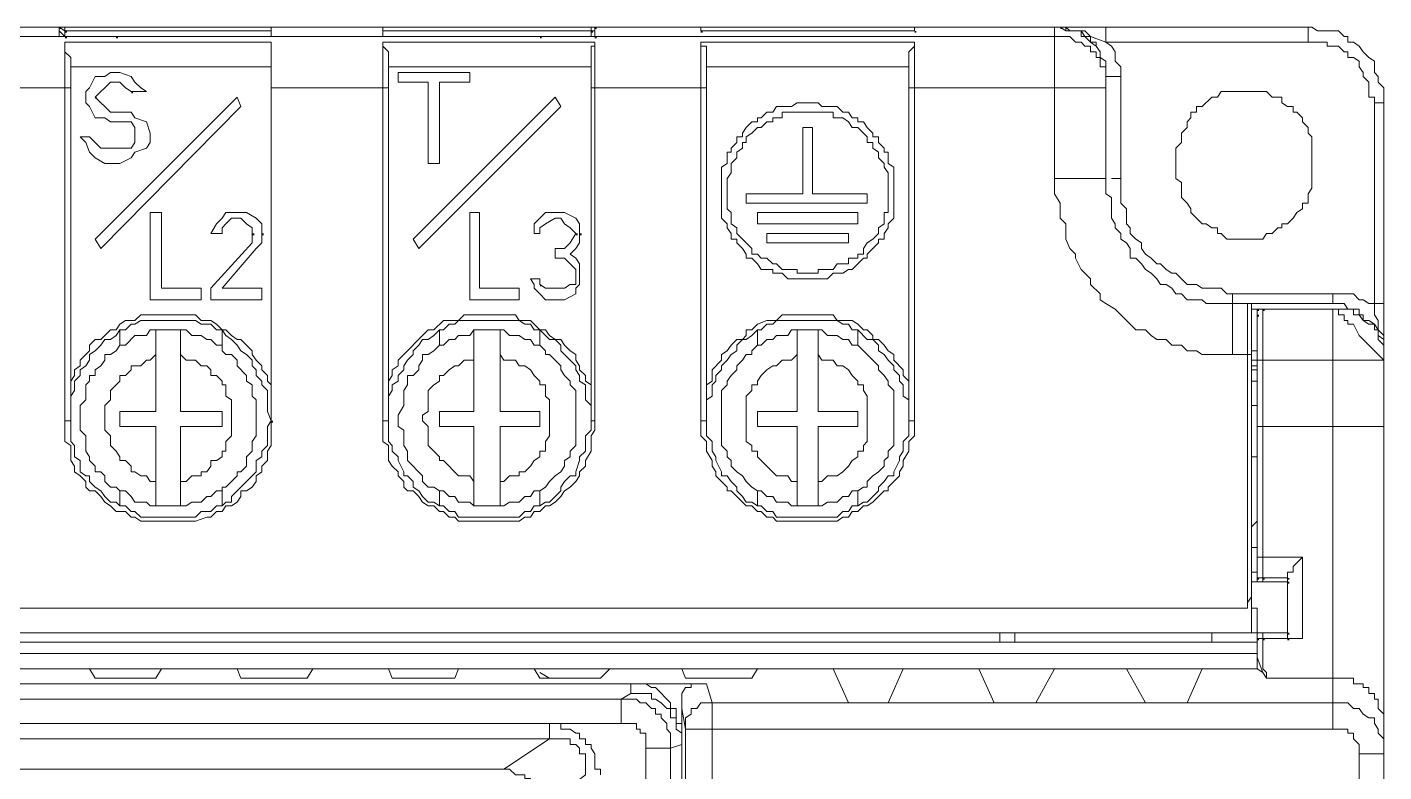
# Model space of a CAD drawing. Header units: millimetres. Extents: x 41 to 1635, y 11 to 1528.
# Drawn here: x 1053.3 to 1107.6, y 1171.7 to 1201.5 of the extents above; entities that cross this region are included whole.
import ezdxf

# ---------------------------------------------------------------- set-up
doc = ezdxf.new("R2010")
doc.units = ezdxf.units.MM
doc.header["$LTSCALE"] = 8
doc.layers.get('0').update_dxf_attribs({"linetype": 'CONTINUOUS'})
doc.layers.get('Defpoints').update_dxf_attribs({"linetype": 'CONTINUOUS'})

# ---------------------------------------------------------------- blocks, each defined once
blk = doc.blocks.new('Delta Drive')
at = {"layer": 'Defpoints', "lineweight": 0}
for points in [[(0.13167, 0.00667), (1.06167, 0.00667), (1.06333, 0.00667), (1.06583, 0.005), (1.075, 0.005), (1.0775, 0.0025), (1.07917, 0.0025), (1.07917, 0), (1.08167, 0), (1.08417, -0.00167), (1.08583, -0.00417), (1.08833, -0.00667), (1.09083, -0.00833), (1.09083, -0.01333), (1.0925, -0.015), (1.0925, -0.0175), (1.095, -0.02), (1.095, -0.02667), (1.09083, -0.02667), (1.09083, -0.02417), (1.08833, -0.02417), (1.08833, -0.0175), (1.08583, -0.015), (1.08583, -0.01333), (1.08417, -0.01083), (1.08417, -0.00833), (1.08167, -0.00667), (1.07917, -0.00667), (1.07917, -0.00417), (1.0775, -0.00417), (1.075, -0.00167), (1.07, -0.00167), (1.07, 0), (1.06167, 0), (0.9725, 0), (0.96583, 0.0025), (0.96333, 0.005), (0.95667, 0.005), (0.96167, 0.005), (0.96167, 0.0025), (0.96333, 0.0025), (0.96583, 0), (0.96833, -0.00167), (0.97, -0.00417), (0.97, -0.00667), (0.9725, -0.00833), (0.9725, -0.01083), (0.9725, -0.01333), (0.9725, -0.015), (0.9725, -0.00833), (0.97, -0.00667), (0.97, -0.00417), (0.96833, -0.00167), (0.96833, 0), (0.96583, 0), (0.96583, 0.0025), (0.96333, 0.0025), (0.96167, 0.005), (0.955, 0.005), (0.955, 0.00667), (0.9525, 0.00667), (0.95, 0.00667)], [(0.4675, 0.005), (0.4675, 0.00667), (0.51167, 0.00667), (0.51417, 0.005), (0.605, 0.005), (0.605, 0.0025), (0.605, 0.00667), (0.65417, 0.00667), (0.65417, 0.005), (0.74583, 0.005), (0.7475, 0.005), (0.7475, 0.00667), (0.74583, 0.00667), (0.74583, 0.005), (0.74583, 0.0025), (0.7475, 0.0025)], [(0.51167, 0.00667), (0.51167, 0.005)], [(0.51417, 0.0025), (0.51417, 0.005), (0.51417, 0.00667), (0.51417, 0.005)], [(0.605, 0.005), (0.605, 0.00667), (0.605, 0.005)], [(0.79417, 0.005), (0.79417, 0.00667), (0.7475, 0.00667), (0.7475, 0.005), (0.7475, 0.00667)], [(0.79417, 0.00667), (0.79417, 0.005), (0.79667, 0.005), (0.79417, 0.005), (0.79417, 0.00667), (0.79417, 0.005), (0.79667, 0.005)], [(0.95, -0.06), (0.9725, -0.06), (0.9725, -0.06667), (0.975, -0.06833), (0.975, -0.0775), (0.97667, -0.08), (0.97667, -0.08167), (0.97917, -0.08417), (0.97917, -0.08667), (0.98167, -0.08833), (0.98333, -0.09083), (0.98333, -0.095), (0.98583, -0.095), (0.98833, -0.0975), (0.99, -0.1), (0.9925, -0.10167), (0.995, -0.10417), (0.99667, -0.10667), (0.99917, -0.10667), (1.00167, -0.10833), (1.00333, -0.11083), (1.00583, -0.11083), (1.00833, -0.11333), (1.015, -0.11333), (1.01667, -0.115), (1.02833, -0.115), (1.02833, -0.1375), (1.015, -0.1375), (1.0125, -0.13583), (1.00833, -0.13583), (1.00583, -0.13333), (1.00167, -0.13333), (0.99917, -0.13083), (0.995, -0.13083), (0.9925, -0.12917), (0.99, -0.12667), (0.98583, -0.12667), (0.97667, -0.1175), (0.9725, -0.115), (0.97, -0.11333), (0.97, -0.11083), (0.96583, -0.10667), (0.96583, -0.10417), (0.96167, -0.1), (0.95917, -0.095), (0.95917, -0.09333), (0.95667, -0.09083), (0.955, -0.08667), (0.955, -0.08), (0.9525, -0.0775), (0.9525, -0.07083), (0.95, -0.06667), (0.95, -0.06), (0.95, 0.00667), (0.88833, 0.00667), (0.88833, 0.005), (0.88583, 0.005), (0.88833, 0.005), (0.88833, 0.00667), (0.88833, 0.005), (0.88833, 0.00667)], [(0.9525, 0.00667), (0.955, 0.005), (0.95667, 0.005), (0.955, 0.00667)], [(0.9725, -0.06), (0.9725, -0.015), (0.97917, -0.015), (0.97917, -0.01083), (0.97667, -0.00833), (0.97667, -0.00417), (0.975, -0.00167), (0.9725, 0), (0.9725, 0.00667)], [(1.06167, 0), (1.06167, 0.00667)], [(0.13167, 0.0025), (0.95, 0.0025), (0.95667, 0.0025), (0.95917, 0), (0.96167, 0), (0.96333, -0.00167), (0.96583, -0.00167), (0.96583, -0.00417), (0.96833, -0.00417), (0.96833, -0.00667), (0.97, -0.00667), (0.97, -0.01083), (0.9725, -0.01083), (0.9725, -0.02), (0.88583, -0.02)], [(0.53667, 0.0025), (0.51417, 0.0025), (0.53667, 0.0025), (0.72333, 0.0025), (0.74583, 0.0025), (0.72333, 0.0025)], [(0.51417, 0), (0.51417, -0.00417), (0.51667, -0.00667), (0.51667, -0.00833), (0.51667, -0.16667), (0.51417, -0.16667)], [(0.605, -0.16667), (0.605, -0.00833), (0.605, 0)], [(0.65417, -0.16667), (0.65667, -0.16667), (0.65667, -0.00833), (0.65667, -0.00417), (0.65417, -0.00167), (0.65417, 0)], [(0.7475, -0.16667), (0.74583, -0.16667), (0.74583, -0.00833), (0.74583, -0.00167), (0.7475, -0.00167), (0.7475, 0)], [(0.79417, -0.16667), (0.79667, -0.16667), (0.79667, -0.00833), (0.79667, -0.00167), (0.79417, -0.00167), (0.79417, 0)], [(0.85917, 0.005), (0.82333, 0.005)], [(0.88833, 0.005), (0.88583, 0.005)], [(0.88833, -0.16667), (0.88583, -0.16667), (0.88583, -0.00833), (0.88583, -0.00417), (0.88833, -0.00167), (0.88833, 0)], [(0.51667, -0.01083), (0.605, -0.01083)], [(0.65667, -0.01083), (0.74583, -0.01083)], [(0.79667, -0.01083), (0.88583, -0.01083)], [(0.97917, -0.015), (0.97917, -0.06)], [(0.4625, -0.02), (0.51667, -0.02)], [(0.605, -0.02), (0.65667, -0.02)], [(0.74583, -0.02), (0.79667, -0.02)], [(1.04167, -0.1175), (1.03917, -0.1175), (1.03667, -0.1175), (1.075, -0.1175), (1.08167, -0.1175), (1.08167, -0.12), (1.08417, -0.12), (1.08583, -0.1225), (1.08833, -0.12417), (1.09083, -0.12417), (1.09083, -0.12667), (1.0925, -0.12667), (1.0925, -0.13083), (1.095, -0.13333), (1.095, -0.1375), (1.095, -0.13083), (1.0925, -0.12917), (1.0925, -0.12667), (1.09083, -0.12417), (1.08833, -0.1225), (1.08583, -0.1225), (1.08583, -0.12), (1.08417, -0.12), (1.08417, -0.1175), (1.07917, -0.1175), (1.0775, -0.115), (1.0725, -0.115), (1.02833, -0.115), (1.02833, -0.11083), (1.0725, -0.11083), (1.08167, -0.11083), (1.08417, -0.11333), (1.08583, -0.11333), (1.08833, -0.115), (1.09083, -0.115), (1.09083, -0.12), (1.0925, -0.1225), (1.0925, -0.12667), (1.095, -0.12917), (1.095, -0.13333), (1.095, -0.02667)], [(1.09083, -0.02667), (1.09083, -0.115), (1.095, -0.115)], [(0.975, -0.06), (0.97917, -0.06), (0.97917, -0.07083), (0.98167, -0.07333), (0.98167, -0.08), (0.98333, -0.08167), (0.98333, -0.08417), (0.98583, -0.08667), (0.98833, -0.08833), (0.98833, -0.09083), (0.99, -0.09333), (0.9925, -0.095), (0.995, -0.0975), (0.99667, -0.0975), (0.99917, -0.1), (1.00167, -0.10167), (1.00333, -0.10167), (1.00833, -0.10667), (1.0125, -0.10667), (1.015, -0.10833), (1.02333, -0.10833), (1.02583, -0.11083), (1.02833, -0.11083)], [(0.01333, -0.28917), (0.75917, -0.28917), (0.76583, -0.28917), (0.7675, -0.29083), (0.77, -0.29083), (0.7725, -0.29333), (0.77417, -0.29333), (0.77417, -0.29583), (0.77667, -0.29583), (0.77667, -0.2975), (0.77917, -0.3), (0.77917, -0.3025), (0.78083, -0.30417), (0.78083, -0.31083), (0.78583, -0.30917), (0.78583, -0.30417), (0.78333, -0.3025), (0.78333, -0.2975), (0.78083, -0.2975), (0.78083, -0.29333), (0.77917, -0.29333), (0.77667, -0.29083), (0.77417, -0.28917), (0.7725, -0.28917), (0.7725, -0.28667), (0.76333, -0.28667), (0.76333, -0.2825)], [(1.0725, -0.115), (1.0725, -0.11083)], [(0.04667, -0.24917), (1.035, -0.24917), (1.035, -0.115), (1.03667, -0.115), (1.03667, -0.1175), (1.03667, -0.26), (0.04417, -0.26), (0.02917, -0.26), (0.02917, -0.2575), (0.02917, -0.24), (0.02917, -0.2375), (0.02917, -0.23583), (0.02917, -0.2625), (0.02667, -0.2625)], [(1.03917, -0.16917), (1.03917, -0.14), (1.04167, -0.14), (1.0725, -0.14), (1.095, -0.14), (1.09083, -0.13583), (1.08417, -0.12917), (1.08167, -0.12417), (1.07917, -0.12417), (1.07917, -0.1225), (1.0775, -0.1225), (1.0775, -0.12), (1.075, -0.12), (1.075, -0.1175), (1.0725, -0.1175), (1.0725, -0.14), (1.0725, -0.3025), (1.07917, -0.3025), (1.07917, -0.30417), (1.08167, -0.30417), (1.08167, -0.30667), (1.08417, -0.30917), (1.08417, -0.31333), (1.095, -0.31333), (1.095, -0.30667), (1.0925, -0.30417), (1.0925, -0.3025), (1.09083, -0.3), (1.09083, -0.2975), (1.08833, -0.2975), (1.08583, -0.29583), (1.08417, -0.29333), (1.08167, -0.29333), (1.07917, -0.29083), (1.0725, -0.29083), (0.79917, -0.29083), (0.79917, -0.3025), (0.7875, -0.3025), (0.7875, -0.2975), (0.79, -0.29583), (0.79, -0.29333), (0.7925, -0.29333), (0.79417, -0.29083), (0.79917, -0.29083), (0.79667, -0.2825)], [(1.03667, -0.23333), (1.03917, -0.23333), (1.03917, -0.2225), (1.03917, -0.1175), (1.03917, -0.12), (1.03917, -0.14), (1.03667, -0.14)], [(1.05917, -0.2625), (1.05667, -0.2625), (1.04167, -0.2625), (1.05917, -0.2625), (1.05917, -0.22667), (1.04167, -0.22667), (1.04167, -0.16917), (1.04167, -0.14), (1.04167, -0.12417), (1.04167, -0.12), (1.04167, -0.1175), (1.03917, -0.1175)], [(0.605, -0.15083), (0.60333, -0.14917), (0.60333, -0.14667), (0.60083, -0.14417), (0.60083, -0.1425), (0.59833, -0.14), (0.59667, -0.1375), (0.59667, -0.13583), (0.59167, -0.13083), (0.59, -0.13083), (0.5875, -0.12917), (0.585, -0.12667), (0.58333, -0.12667), (0.58083, -0.12417), (0.57833, -0.1225), (0.57417, -0.1225), (0.57167, -0.12), (0.5475, -0.12), (0.545, -0.1225), (0.54083, -0.1225), (0.53833, -0.12417), (0.53667, -0.12667), (0.53417, -0.12667), (0.53, -0.13083), (0.5275, -0.13083), (0.525, -0.13333), (0.525, -0.13583), (0.52083, -0.14), (0.52083, -0.1425), (0.51833, -0.14417), (0.51833, -0.14667), (0.51667, -0.14917), (0.51667, -0.15083)], [(0.74583, -0.15083), (0.74333, -0.14917), (0.74333, -0.14667), (0.74083, -0.14417), (0.74083, -0.1425), (0.73917, -0.14), (0.73917, -0.1375), (0.73667, -0.13583), (0.73417, -0.13333), (0.7325, -0.13083), (0.73, -0.13083), (0.7275, -0.12917), (0.72583, -0.12667), (0.72333, -0.12667), (0.71917, -0.1225), (0.71417, -0.1225), (0.7125, -0.12), (0.69, -0.12), (0.6875, -0.1225), (0.68083, -0.1225), (0.67667, -0.12667), (0.67417, -0.12667), (0.66083, -0.14), (0.66083, -0.1425), (0.65833, -0.14417), (0.65833, -0.14667), (0.65667, -0.14917), (0.65667, -0.15083)], [(0.88583, -0.15083), (0.88583, -0.14917), (0.88333, -0.14667), (0.88333, -0.14417), (0.87917, -0.14), (0.87917, -0.1375), (0.87667, -0.13583), (0.875, -0.13333), (0.8725, -0.13083), (0.87, -0.13083), (0.87, -0.12917), (0.8675, -0.12667), (0.86583, -0.12667), (0.86333, -0.12417), (0.86083, -0.1225), (0.85417, -0.1225), (0.8525, -0.12), (0.83, -0.12), (0.8275, -0.1225), (0.82333, -0.1225), (0.81917, -0.12417), (0.81667, -0.12667), (0.81417, -0.12667), (0.81417, -0.12917), (0.8125, -0.13083), (0.81, -0.13083), (0.8075, -0.13333), (0.80583, -0.13583), (0.80333, -0.1375), (0.80333, -0.14), (0.79917, -0.14417), (0.79917, -0.14917), (0.79667, -0.15083)], [(0.55417, -0.20417), (0.55417, -0.16917), (0.53833, -0.16917), (0.53833, -0.1625), (0.55417, -0.1625), (0.55417, -0.12667)], [(0.53833, -0.13333), (0.53833, -0.12667)], [(0.565, -0.12667), (0.565, -0.1625), (0.58333, -0.1625), (0.58333, -0.16917), (0.565, -0.16917), (0.565, -0.20417)], [(0.58333, -0.13333), (0.58333, -0.12667)], [(0.69417, -0.20417), (0.69417, -0.16917), (0.67917, -0.16917), (0.67917, -0.1625), (0.69417, -0.1625), (0.69417, -0.12667)], [(0.67917, -0.13333), (0.67917, -0.12667)], [(0.70583, -0.12667), (0.70583, -0.1625), (0.72333, -0.1625), (0.72333, -0.16917), (0.70583, -0.16917), (0.70583, -0.20417)], [(0.72333, -0.13333), (0.72333, -0.12667)], [(0.83667, -0.20417), (0.83667, -0.16917), (0.81917, -0.16917), (0.81917, -0.1625), (0.83667, -0.1625), (0.83667, -0.12667)], [(0.81917, -0.13333), (0.81917, -0.12667)], [(0.84583, -0.12667), (0.84583, -0.1625), (0.86333, -0.1625), (0.86333, -0.16917), (0.84583, -0.16917), (0.84583, -0.20417)], [(0.86333, -0.13333), (0.86333, -0.12667)], [(1.03917, -0.13583), (1.03667, -0.13583)], [(0.55417, -0.1375), (0.55167, -0.14), (0.55, -0.14), (0.5475, -0.1425), (0.54333, -0.1425), (0.54333, -0.14417), (0.54083, -0.14667), (0.53833, -0.14667), (0.53833, -0.14917), (0.53417, -0.15333), (0.53417, -0.1575), (0.53167, -0.16), (0.53167, -0.17083), (0.53417, -0.17333), (0.53417, -0.1775), (0.53667, -0.18), (0.53833, -0.1825), (0.53833, -0.18417), (0.54083, -0.18417), (0.54333, -0.18667), (0.54333, -0.18917), (0.545, -0.18917), (0.5475, -0.19083), (0.55, -0.19083), (0.55167, -0.19333), (0.55417, -0.19333)], [(0.565, -0.19333), (0.5675, -0.19333), (0.57, -0.19083), (0.57417, -0.19083), (0.57417, -0.18917), (0.57667, -0.18917), (0.57833, -0.18667), (0.57833, -0.18417), (0.58083, -0.18417), (0.58333, -0.1825), (0.58333, -0.18), (0.585, -0.18), (0.585, -0.17583), (0.5875, -0.17333), (0.5875, -0.1575), (0.585, -0.15583), (0.585, -0.15083), (0.58333, -0.15083), (0.58333, -0.14917), (0.58083, -0.14667), (0.57833, -0.14667), (0.57833, -0.14417), (0.57667, -0.1425), (0.57417, -0.1425), (0.57167, -0.14), (0.5675, -0.14), (0.565, -0.1375)], [(0.69417, -0.1375), (0.69417, -0.14), (0.69, -0.14), (0.6875, -0.1425), (0.68583, -0.1425), (0.68333, -0.14417), (0.68083, -0.14667), (0.67917, -0.14667), (0.67917, -0.14917), (0.67667, -0.15083), (0.67417, -0.15333), (0.67417, -0.1625), (0.67167, -0.16417), (0.67167, -0.16667), (0.67417, -0.16917), (0.67417, -0.1775), (0.67917, -0.1825), (0.67917, -0.18417), (0.68083, -0.18417), (0.6875, -0.19083), (0.6925, -0.19083), (0.69417, -0.19333)], [(0.70583, -0.19333), (0.7075, -0.19333), (0.71, -0.19083), (0.71417, -0.19083), (0.71417, -0.18917), (0.71667, -0.18917), (0.71917, -0.18667), (0.72083, -0.18417), (0.72333, -0.1825), (0.72333, -0.18), (0.72583, -0.18), (0.72583, -0.17583), (0.7275, -0.17333), (0.7275, -0.1575), (0.72583, -0.15583), (0.72583, -0.15083), (0.72333, -0.15083), (0.72333, -0.14917), (0.72083, -0.14667), (0.71917, -0.14417), (0.71667, -0.1425), (0.71417, -0.1425), (0.7125, -0.14), (0.7075, -0.14), (0.70583, -0.1375)], [(0.83667, -0.1375), (0.83417, -0.14), (0.83, -0.14), (0.8275, -0.1425), (0.82583, -0.1425), (0.82333, -0.14417), (0.82083, -0.14667), (0.81917, -0.14917), (0.81917, -0.15083), (0.81667, -0.15083), (0.81667, -0.15333), (0.81417, -0.15583), (0.81417, -0.17583), (0.81667, -0.1775), (0.81667, -0.18), (0.81917, -0.18), (0.81917, -0.1825), (0.8275, -0.19083), (0.8325, -0.19083), (0.83417, -0.19333), (0.83667, -0.19333)], [(0.84583, -0.19333), (0.8475, -0.19333), (0.85, -0.19083), (0.85417, -0.19083), (0.85667, -0.18917), (0.85917, -0.18667), (0.86083, -0.18417), (0.86333, -0.1825), (0.86333, -0.18), (0.86583, -0.18), (0.86583, -0.1775), (0.8675, -0.17583), (0.8675, -0.15583), (0.86583, -0.15333), (0.86583, -0.15083), (0.86333, -0.15083), (0.86333, -0.14917), (0.86083, -0.14667), (0.85917, -0.14417), (0.85667, -0.1425), (0.85417, -0.1425), (0.8525, -0.14), (0.8475, -0.14), (0.84583, -0.1375)], [(1.02833, -0.1375), (1.03667, -0.1375)], [(1.03667, -0.1425), (1.03917, -0.1425)], [(1.07, -1.8625), (1.06333, -1.8625), (1.06333, -1.90667), (1.06333, -1.91083), (1.06583, -1.91333), (1.06583, -1.91583), (1.06833, -1.91583), (1.06833, -1.9175), (1.07, -1.9175), (1.07, -1.92), (1.0725, -1.92), (1.075, -1.9225), (1.08417, -1.9225), (1.08583, -1.92), (1.08833, -1.92), (1.09083, -1.9175), (1.09083, -1.91583), (1.0925, -1.91583), (1.0925, -1.91333), (1.095, -1.91083), (1.095, -1.90667), (1.095, -0.1375)], [(1.03667, -0.14417), (1.03917, -0.14417)], [(1.03917, -0.14917), (1.03667, -0.14917)], [(1.03917, -0.16), (1.03667, -0.16)], [(1.095, -0.16917), (1.03917, -0.16917), (1.03917, -0.22667), (1.03917, -0.23333), (1.03917, -0.23583), (1.04167, -0.23583), (1.03917, -0.23583), (1.03917, -0.2375), (1.03917, -0.23333), (1.03917, -0.23583)], [(1.03917, -0.1825), (1.03667, -0.1825)], [(0.53833, -0.20417), (0.53833, -0.1975)], [(0.58333, -0.20417), (0.58333, -0.1975)], [(0.67917, -0.20417), (0.67917, -0.1975)], [(0.72333, -0.20417), (0.72333, -0.1975)], [(0.81917, -0.20417), (0.81917, -0.1975)], [(0.86333, -0.20417), (0.86333, -0.1975)], [(1.03667, -0.21333), (1.03917, -0.21083), (1.03917, -0.20917)], [(1.03667, -0.2225), (1.03917, -0.2225)], [(1.04167, -0.2375), (1.04167, -0.23583), (1.04167, -0.22667), (1.03917, -0.22667)], [(1.0525, -0.26), (1.0525, -0.2625), (1.0525, -0.23583), (1.0525, -0.23333), (1.055, -0.23333), (1.055, -0.23083), (1.05917, -0.22667)], [(1.0525, -0.23583), (1.0525, -0.2375), (1.0525, -0.24), (1.0525, -0.2575), (1.0525, -0.26), (1.03667, -0.26), (1.03917, -0.26), (1.03917, -0.25583), (1.03917, -0.24917)], [(1.03667, -0.2375), (1.0525, -0.2375)], [(1.03667, -0.2425), (1.03667, -0.24417), (1.035, -0.24667), (1.035, -0.24917)], [(1.03917, -0.26917), (1.03917, -0.26417), (1.03917, -0.2625), (1.04167, -0.2625), (1.03917, -0.2625), (1.03917, -0.26417), (0.0425, -0.26417)], [(0.92583, -0.26417), (0.92583, -0.26)], [(0.9325, -0.26417), (0.9325, -0.26)], [(1.01917, -0.26), (1.01917, -0.26417)], [(1.04167, -0.26), (1.04167, -0.2625), (1.03917, -0.2625), (1.03917, -0.26417), (1.03917, -0.26), (1.03917, -0.2625)], [(1.05667, -0.2625), (1.0525, -0.2625), (1.05, -0.2625), (1.04167, -0.2625), (1.04167, -0.27583), (1.04333, -0.2775), (1.04333, -0.28)], [(1.03917, -0.26417), (1.03917, -0.27083), (1.04167, -0.2775), (1.03917, -0.27583), (1.03917, -0.26917), (0.04417, -0.26917)], [(0.55667, -0.27583), (0.525, -0.27583), (0.49167, -0.27583)], [(0.65667, -0.27583), (0.6875, -0.27583), (0.68583, -0.28), (0.68083, -0.28), (0.66333, -0.28), (0.65833, -0.28), (0.65667, -0.27583), (0.62333, -0.27583), (0.59, -0.27583), (0.55667, -0.27583), (0.55417, -0.28), (0.55, -0.28), (0.53167, -0.28), (0.5275, -0.28), (0.525, -0.27583)], [(0.62333, -0.27583), (0.62083, -0.28), (0.61417, -0.28), (0.59833, -0.28), (0.59167, -0.28), (0.59, -0.27583)], [(0.75417, -0.27583), (0.72083, -0.27583), (0.6875, -0.27583)], [(0.88333, -0.27583), (0.87667, -0.29083), (0.87, -0.29083), (0.86333, -0.29083), (0.85917, -0.29083), (0.8525, -0.27583), (0.81917, -0.27583), (0.78583, -0.27583), (0.75417, -0.27583), (0.75, -0.28), (0.74583, -0.28), (0.73, -0.28), (0.72333, -0.28), (0.72083, -0.27583)], [(0.7275, -0.28), (0.72333, -0.2775)], [(0.81917, -0.27583), (0.81667, -0.28), (0.81, -0.28), (0.79417, -0.28), (0.7875, -0.28), (0.78583, -0.27583)], [(0.8525, -0.27583), (0.88333, -0.27583), (0.91667, -0.27583), (0.95, -0.27583), (0.98167, -0.27583), (1.015, -0.27583)], [(0.95, -0.27583), (0.94167, -0.29083), (0.93667, -0.29083), (0.93, -0.29083), (0.92333, -0.29083), (0.91667, -0.27583)], [(0.98167, -0.27583), (0.99, -0.29083), (0.995, -0.29083), (1.00167, -0.29083), (1.00833, -0.29083), (1.015, -0.27583), (1.03917, -0.27583)], [(1.04167, -0.2775), (1.04333, -0.28), (1.0725, -0.28), (1.08167, -0.28), (1.08167, -0.2825), (1.08583, -0.2825), (1.08583, -0.28417), (1.08833, -0.28417), (1.08833, -0.28667), (1.09083, -0.28667), (1.09083, -0.28917), (1.0925, -0.28917), (1.0925, -0.29333), (1.095, -0.29583), (1.095, -0.3025)], [(0.78583, -1.475), (0.78583, -1.4775), (0.78583, -0.29333), (0.78583, -0.28667), (0.7875, -0.28417), (0.79, -0.28417), (0.79, -0.2825), (0.79667, -0.2825), (0.00917, -0.2825), (0.76333, -0.2825), (0.77, -0.2825), (0.7725, -0.28417), (0.77417, -0.28417), (0.78083, -0.29083), (0.78083, -0.29333), (0.78333, -0.29333), (0.78333, -0.3), (0.78583, -0.3), (0.78583, -0.30417)], [(0.75917, -0.3), (0.75917, -0.28917), (0.76333, -0.28667)], [(0.78583, -0.29333), (0.7875, -0.3025), (0.7875, -0.885), (0.7875, -0.8875), (0.79, -0.89), (0.7925, -0.89), (0.79417, -0.89167), (0.79917, -0.89167), (0.79917, -0.89), (0.80083, -0.89)], [(0.78083, -0.86333), (0.78083, -0.31083), (0.77, -0.31083), (0.77, -0.30417), (0.7675, -0.30417), (0.7675, -0.3025), (0.76583, -0.3025), (0.76583, -0.3), (0.75917, -0.3), (0.01333, -0.3)], [(0.0225, -0.3225), (0.02417, -0.32), (0.02417, -0.31333), (0.02667, -0.31083), (0.02667, -0.30917), (0.02917, -0.30917), (0.02917, -0.30667), (0.03083, -0.30667), (0.03083, -0.30417), (0.03333, -0.30417), (0.03583, -0.3025), (0.04, -0.3025), (0.04, -0.3), (0.04417, -0.3), (0.04417, -0.30667), (0.7275, -0.30667), (0.73667, -0.30667), (0.73667, -0.30917), (0.73917, -0.30917), (0.74083, -0.31083), (0.74083, -0.31333), (0.74333, -0.31333), (0.74333, -0.3225), (0.72333, -0.33833)], [(0.04417, -0.3), (0.7275, -0.3), (0.7325, -0.3), (0.7325, -0.3025), (0.73667, -0.3025), (0.73917, -0.30417), (0.74083, -0.30417), (0.74083, -0.30667), (0.74333, -0.30667), (0.74333, -0.30917), (0.74583, -0.30917), (0.74583, -0.31083), (0.7475, -0.31333), (0.7475, -0.32), (0.75, -0.32), (0.75, -0.3225)], [(0.7275, -0.3), (0.7275, -0.30667), (0.7075, -0.32)], [(0.80083, -1.04583), (0.79917, -1.04583), (0.79917, -1.04333), (0.7925, -1.04333), (0.7925, -1.04583), (0.7875, -1.04583), (0.7875, -1.0475), (0.79, -1.0475), (0.79, -1.05), (0.79917, -1.05), (0.79667, -1.0475), (0.79667, -1.04333), (0.79917, -1.04333), (0.79917, -0.89167), (0.79667, -0.89167), (0.79667, -0.89), (0.79417, -0.89), (0.79417, -0.8875), (0.79667, -0.8875), (0.79667, -0.885), (0.79917, -0.885), (0.79917, -0.3025), (1.0725, -0.3025)], [(0.06417, -0.32), (0.7075, -0.32), (0.71, -0.32), (0.7125, -0.3225), (0.71667, -0.3225), (0.71667, -0.32417), (0.71917, -0.32417), (0.71917, -0.32667), (0.72083, -0.32667), (0.72083, -0.32917), (0.72333, -0.32917), (0.72333, -0.33833), (0.72333, -0.78083), (0.72333, -0.7875), (0.71917, -0.79167), (0.71917, -0.79417), (0.71667, -0.79417), (0.71417, -0.79667), (0.7075, -0.79667), (0.06417, -0.79667)], [(0.77, -0.86333), (0.77, -0.31083)], [(1.08417, -0.31333), (1.08417, -0.885), (1.095, -0.885), (1.095, -0.8875), (1.0925, -0.89), (1.09083, -0.89), (1.08833, -0.89167), (1.08417, -0.89167), (1.08583, -0.89167), (1.08583, -0.885), (1.08417, -0.885), (1.08417, -0.8875), (1.08167, -0.8875)]]:
    blk.add_lwpolyline(points, dxfattribs=at)
for points in [[(0.65417, 0.00667), (0.65417, 0.005), (0.65417, 0.0025)], [(0.51417, 0.0025), (0.51167, 0.005), (0.51167, 0.0025)], [(0.605, 0), (0.51417, 0), (0.51417, -0.16667), (0.51417, -0.17583), (0.51667, -0.1775), (0.51667, -0.18417), (0.51833, -0.18667), (0.51833, -0.18917), (0.52083, -0.19083), (0.52333, -0.19333), (0.52333, -0.19583), (0.525, -0.1975), (0.5275, -0.1975), (0.53, -0.2), (0.53167, -0.2025), (0.53417, -0.20417), (0.53667, -0.20667), (0.54083, -0.20667), (0.54333, -0.20917), (0.545, -0.20917), (0.5475, -0.21083), (0.57167, -0.21083), (0.57667, -0.20917), (0.57833, -0.20917), (0.58083, -0.20667), (0.58333, -0.20667), (0.585, -0.20417), (0.5875, -0.20417), (0.59, -0.2025), (0.59167, -0.2), (0.59167, -0.1975), (0.59417, -0.1975), (0.59667, -0.19583), (0.59833, -0.19333), (0.59833, -0.19083), (0.60083, -0.18917), (0.60083, -0.18667), (0.60333, -0.18417), (0.60333, -0.18), (0.605, -0.1775), (0.605, -0.16667)], [(0.7475, 0), (0.65417, 0), (0.65417, -0.16667), (0.65417, -0.17583), (0.65667, -0.1775), (0.65667, -0.18417), (0.65833, -0.18667), (0.66083, -0.18917), (0.66083, -0.19083), (0.66333, -0.19333), (0.66333, -0.19583), (0.665, -0.1975), (0.6675, -0.1975), (0.67, -0.2), (0.67167, -0.2025), (0.67417, -0.20417), (0.67667, -0.20417), (0.67917, -0.20667), (0.68083, -0.20667), (0.68333, -0.20917), (0.68583, -0.20917), (0.6875, -0.21083), (0.71417, -0.21083), (0.71667, -0.20917), (0.71917, -0.20917), (0.72083, -0.20667), (0.72333, -0.20667), (0.72583, -0.20417), (0.7275, -0.20417), (0.73, -0.2025), (0.7325, -0.2), (0.73417, -0.1975), (0.73667, -0.19583), (0.73917, -0.19333), (0.74083, -0.19083), (0.74083, -0.18917), (0.74333, -0.18667), (0.74333, -0.18417), (0.74583, -0.18), (0.74583, -0.17333), (0.7475, -0.17083), (0.7475, -0.16667)], [(0.7475, 0.005), (0.7475, 0.0025)], [(0.88833, 0), (0.79417, 0), (0.79417, -0.16667), (0.79417, -0.17333), (0.79667, -0.17583), (0.79667, -0.18), (0.79917, -0.18417), (0.79917, -0.18667), (0.80083, -0.18917), (0.80083, -0.19083), (0.80583, -0.19583), (0.80583, -0.1975), (0.8075, -0.1975), (0.81417, -0.20417), (0.81667, -0.20417), (0.81917, -0.20667), (0.82083, -0.20667), (0.82333, -0.20917), (0.82583, -0.20917), (0.8275, -0.21083), (0.85417, -0.21083), (0.85667, -0.20917), (0.85917, -0.20917), (0.86083, -0.20667), (0.86333, -0.20667), (0.86583, -0.20417), (0.8675, -0.20417), (0.87, -0.2025), (0.875, -0.1975), (0.87667, -0.1975), (0.87667, -0.19583), (0.88167, -0.19083), (0.88167, -0.18917), (0.88333, -0.18667), (0.88333, -0.18417), (0.88583, -0.18), (0.88583, -0.17583), (0.88833, -0.17333), (0.88833, -0.16667)], [(0.88167, 0.005), (0.80083, 0.005), (0.79667, 0.005), (0.88583, 0.005)], [(0.53, -0.04667), (0.5275, -0.04417), (0.525, -0.04167), (0.52083, -0.04167), (0.52333, -0.04417), (0.525, -0.04833), (0.5275, -0.05083), (0.53167, -0.05333), (0.53833, -0.05333), (0.54333, -0.05083), (0.545, -0.04833), (0.55, -0.04667), (0.55167, -0.04417), (0.55167, -0.04), (0.55, -0.035), (0.545, -0.03333), (0.54333, -0.03083), (0.53833, -0.03083), (0.53417, -0.03083), (0.53167, -0.02833), (0.53, -0.02667), (0.5275, -0.02417), (0.53, -0.02167), (0.53167, -0.02), (0.53417, -0.0175), (0.53833, -0.0175), (0.54083, -0.02), (0.54333, -0.02167), (0.55, -0.02167), (0.5475, -0.02), (0.545, -0.0175), (0.54333, -0.015), (0.53833, -0.01333), (0.53417, -0.01333), (0.53167, -0.015), (0.5275, -0.015), (0.525, -0.02), (0.52333, -0.02167), (0.52333, -0.02667), (0.525, -0.02833), (0.5275, -0.03333), (0.53167, -0.03333), (0.53417, -0.035), (0.53833, -0.035), (0.54333, -0.035), (0.545, -0.0375), (0.545, -0.04), (0.545, -0.04167), (0.545, -0.04417), (0.54333, -0.04667), (0.53833, -0.04667), (0.53167, -0.04667)], [(0.67917, -0.05333), (0.67917, -0.0175), (0.6925, -0.0175), (0.6925, -0.01333), (0.66083, -0.01333), (0.66083, -0.0175), (0.67417, -0.0175), (0.67417, -0.05333)], [(1.06333, -0.05083), (1.06333, -0.04167), (1.06167, -0.04), (1.06167, -0.0375), (1.05917, -0.035), (1.05917, -0.03333), (1.05667, -0.03083), (1.055, -0.03083), (1.055, -0.02833), (1.0525, -0.02833), (1.05, -0.02667), (1.05, -0.02417), (1.04583, -0.02417), (1.04333, -0.02167), (1.02333, -0.02167), (1.02167, -0.02417), (1.01917, -0.02417), (1.015, -0.02833), (1.0125, -0.02833), (1.0125, -0.03083), (1.01, -0.03083), (1.01, -0.03333), (1.00833, -0.035), (1.00833, -0.0375), (1.00583, -0.04), (1.00583, -0.04417), (1.00333, -0.04667), (1.00333, -0.05083), (1.00333, -0.055), (1.00333, -0.06), (1.00583, -0.06167), (1.00583, -0.06833), (1.00833, -0.07083), (1.01, -0.07333), (1.01, -0.075), (1.015, -0.08), (1.01667, -0.08), (1.01917, -0.08167), (1.02167, -0.08167), (1.02167, -0.08417), (1.02333, -0.08417), (1.02583, -0.08667), (1.04167, -0.08667), (1.04333, -0.08417), (1.04583, -0.08417), (1.04833, -0.08167), (1.05, -0.08167), (1.05, -0.08), (1.0525, -0.08), (1.055, -0.0775), (1.05667, -0.075), (1.05917, -0.07333), (1.05917, -0.07083), (1.06167, -0.07083), (1.06167, -0.06667), (1.06333, -0.06417), (1.06333, -0.055)], [(0.59, -0.02417), (0.5275, -0.08667), (0.53, -0.09083), (0.59167, -0.02833)], [(0.6675, -0.08667), (0.67, -0.09083), (0.7325, -0.02833), (0.73, -0.02417)], [(0.87917, -0.06667), (0.87917, -0.055), (0.87667, -0.05333), (0.87667, -0.04833), (0.875, -0.04833), (0.875, -0.04667), (0.8725, -0.04417), (0.8725, -0.04167), (0.87, -0.04167), (0.87, -0.04), (0.8675, -0.0375), (0.86583, -0.035), (0.86333, -0.035), (0.86333, -0.03333), (0.86083, -0.03333), (0.85917, -0.03083), (0.85667, -0.03083), (0.85417, -0.02833), (0.8475, -0.02833), (0.84583, -0.02667), (0.83667, -0.02667), (0.83417, -0.02833), (0.8275, -0.02833), (0.82583, -0.03083), (0.82333, -0.03083), (0.82083, -0.03333), (0.81917, -0.03333), (0.81917, -0.035), (0.81667, -0.035), (0.81417, -0.0375), (0.8125, -0.04), (0.8125, -0.04167), (0.81, -0.04167), (0.81, -0.04417), (0.8075, -0.04667), (0.8075, -0.04833), (0.80583, -0.04833), (0.80583, -0.05333), (0.80333, -0.055), (0.80333, -0.06667), (0.80333, -0.0775), (0.80583, -0.08), (0.80583, -0.08167), (0.8075, -0.08417), (0.8075, -0.08667), (0.81, -0.08667), (0.81, -0.08833), (0.8125, -0.09083), (0.81417, -0.09333), (0.81417, -0.095), (0.81667, -0.095), (0.81917, -0.0975), (0.82083, -0.1), (0.82583, -0.1), (0.82583, -0.10167), (0.83, -0.10167), (0.8325, -0.10417), (0.85, -0.10417), (0.8525, -0.10167), (0.85667, -0.10167), (0.85917, -0.1), (0.86083, -0.1), (0.86583, -0.095), (0.8675, -0.095), (0.8675, -0.09333), (0.8725, -0.08833), (0.8725, -0.08667), (0.875, -0.08667), (0.875, -0.08417), (0.87667, -0.08167), (0.87667, -0.08), (0.87917, -0.0775)], [(0.80583, -0.06667), (0.80583, -0.07333), (0.8075, -0.075), (0.8075, -0.08), (0.81, -0.08167), (0.81, -0.08417), (0.81667, -0.09083), (0.81667, -0.09333), (0.81917, -0.09333), (0.82083, -0.095), (0.82333, -0.095), (0.82583, -0.0975), (0.8275, -0.0975), (0.83, -0.1), (0.83667, -0.1), (0.83667, -0.10167), (0.84583, -0.10167), (0.84583, -0.1), (0.8525, -0.1), (0.85417, -0.0975), (0.85917, -0.0975), (0.85917, -0.095), (0.86333, -0.095), (0.86333, -0.09333), (0.86583, -0.09333), (0.86583, -0.09083), (0.8675, -0.08833), (0.87, -0.08667), (0.8725, -0.08417), (0.8725, -0.08167), (0.875, -0.08), (0.875, -0.075), (0.87667, -0.075), (0.87667, -0.06667), (0.87667, -0.0575), (0.875, -0.055), (0.875, -0.05333), (0.8725, -0.05083), (0.8725, -0.04833), (0.87, -0.04667), (0.87, -0.04417), (0.8675, -0.04417), (0.8675, -0.04167), (0.86333, -0.0375), (0.86083, -0.0375), (0.85917, -0.035), (0.85667, -0.03333), (0.8525, -0.03333), (0.8525, -0.03083), (0.83, -0.03083), (0.83, -0.03333), (0.82583, -0.03333), (0.82583, -0.035), (0.82333, -0.035), (0.82083, -0.0375), (0.81917, -0.0375), (0.81667, -0.04), (0.81417, -0.04167), (0.81417, -0.04417), (0.8125, -0.04417), (0.8125, -0.04667), (0.81, -0.04833), (0.81, -0.05083), (0.8075, -0.05333), (0.8075, -0.0575), (0.80583, -0.06)], [(0.84333, -0.06667), (0.84333, -0.0375), (0.83917, -0.0375), (0.83917, -0.06667), (0.81417, -0.06667), (0.81417, -0.07083), (0.8675, -0.07083), (0.8675, -0.06667)], [(0.57417, -0.10833), (0.55667, -0.10833), (0.55667, -0.075), (0.55167, -0.075), (0.55167, -0.11333), (0.57417, -0.11333)], [(0.58333, -0.0775), (0.58083, -0.08), (0.57833, -0.08417), (0.58333, -0.08417), (0.58333, -0.08167), (0.585, -0.08), (0.5875, -0.0775), (0.59167, -0.0775), (0.59417, -0.08), (0.59667, -0.08167), (0.59667, -0.08417), (0.59667, -0.08833), (0.57833, -0.10833), (0.57833, -0.11333), (0.60083, -0.11333), (0.60083, -0.10833), (0.58333, -0.10833), (0.59833, -0.09083), (0.60083, -0.08833), (0.60083, -0.08417), (0.60083, -0.08), (0.59833, -0.0775), (0.59417, -0.075), (0.59167, -0.075), (0.59, -0.075), (0.585, -0.075)], [(0.71417, -0.10833), (0.69667, -0.10833), (0.69667, -0.075), (0.6925, -0.075), (0.6925, -0.11333), (0.71417, -0.11333)], [(0.72333, -0.08167), (0.72583, -0.08), (0.73, -0.0775), (0.7325, -0.0775), (0.73417, -0.08), (0.73667, -0.08167), (0.73917, -0.08417), (0.73667, -0.08833), (0.73417, -0.09083), (0.7325, -0.09083), (0.73, -0.09083), (0.73, -0.095), (0.7325, -0.095), (0.73417, -0.095), (0.73667, -0.0975), (0.73917, -0.1), (0.73917, -0.10417), (0.73917, -0.10667), (0.73667, -0.10667), (0.73417, -0.10833), (0.7325, -0.10833), (0.7275, -0.10833), (0.72583, -0.10833), (0.72333, -0.10667), (0.72333, -0.10417), (0.71917, -0.10417), (0.72083, -0.10667), (0.72083, -0.10833), (0.72333, -0.11083), (0.72583, -0.11333), (0.7275, -0.11333), (0.7325, -0.11333), (0.73417, -0.11333), (0.73917, -0.11083), (0.73917, -0.10833), (0.74083, -0.10667), (0.74083, -0.10417), (0.74083, -0.1), (0.74083, -0.0975), (0.73917, -0.095), (0.73667, -0.09333), (0.73917, -0.09083), (0.74083, -0.08833), (0.74083, -0.08417), (0.74083, -0.08), (0.73917, -0.0775), (0.73417, -0.075), (0.7325, -0.075), (0.73, -0.075), (0.72583, -0.075), (0.72333, -0.0775), (0.72083, -0.08), (0.72083, -0.08417), (0.72333, -0.08417)], [(0.86333, -0.075), (0.81917, -0.075), (0.81917, -0.08), (0.86333, -0.08)], [(0.85917, -0.08417), (0.82333, -0.08417), (0.82333, -0.08833), (0.85917, -0.08833)], [(0.605, -0.16667), (0.60333, -0.1625), (0.60333, -0.15333), (0.60083, -0.15083), (0.60083, -0.14917), (0.59833, -0.14667), (0.59833, -0.14417), (0.59667, -0.1425), (0.59667, -0.14), (0.59417, -0.1375), (0.59167, -0.13583), (0.59, -0.13333), (0.5875, -0.13083), (0.585, -0.12917), (0.58333, -0.12667), (0.58083, -0.12667), (0.57833, -0.12417), (0.57417, -0.12417), (0.57167, -0.1225), (0.5475, -0.1225), (0.545, -0.12417), (0.54333, -0.12417), (0.54083, -0.12667), (0.53833, -0.12667), (0.53667, -0.12917), (0.53417, -0.13083), (0.53167, -0.13083), (0.53, -0.13333), (0.5275, -0.13583), (0.525, -0.1375), (0.525, -0.14), (0.52333, -0.1425), (0.52083, -0.14417), (0.52083, -0.14667), (0.51833, -0.14917), (0.51833, -0.15333), (0.51667, -0.15583), (0.51667, -0.17583), (0.51833, -0.1775), (0.51833, -0.1825), (0.52083, -0.18417), (0.52083, -0.18917), (0.52333, -0.19083), (0.525, -0.19083), (0.525, -0.19333), (0.5275, -0.19583), (0.53, -0.1975), (0.53167, -0.2), (0.53417, -0.2025), (0.53667, -0.2025), (0.53833, -0.20417), (0.54083, -0.20417), (0.54333, -0.20667), (0.545, -0.20667), (0.5475, -0.20917), (0.57167, -0.20917), (0.57417, -0.20667), (0.57833, -0.20667), (0.58083, -0.20417), (0.58333, -0.20417), (0.585, -0.2025), (0.5875, -0.2025), (0.5875, -0.2), (0.59833, -0.18917), (0.59833, -0.18417), (0.60083, -0.1825), (0.60083, -0.18), (0.60333, -0.1775), (0.60333, -0.16917)], [(0.74583, -0.16667), (0.74583, -0.16), (0.74333, -0.1575), (0.74333, -0.15083), (0.74083, -0.14917), (0.74083, -0.14667), (0.73917, -0.14417), (0.73917, -0.1425), (0.7325, -0.13583), (0.7325, -0.13333), (0.73, -0.13083), (0.7275, -0.13083), (0.72333, -0.12667), (0.72083, -0.12667), (0.71917, -0.12417), (0.71667, -0.12417), (0.71417, -0.1225), (0.6875, -0.1225), (0.68583, -0.12417), (0.68333, -0.12417), (0.68083, -0.12667), (0.67917, -0.12667), (0.67667, -0.12917), (0.67417, -0.13083), (0.67167, -0.13083), (0.67, -0.13333), (0.6675, -0.13583), (0.6675, -0.1375), (0.665, -0.14), (0.66333, -0.1425), (0.66333, -0.14417), (0.66083, -0.14667), (0.66083, -0.14917), (0.65833, -0.15083), (0.65833, -0.15333), (0.65667, -0.15583), (0.65667, -0.17583), (0.65833, -0.1775), (0.65833, -0.18), (0.66083, -0.1825), (0.66083, -0.18417), (0.66333, -0.18917), (0.66333, -0.19083), (0.665, -0.19083), (0.6675, -0.19333), (0.6675, -0.19583), (0.67, -0.1975), (0.67167, -0.2), (0.67417, -0.2025), (0.67667, -0.2025), (0.67917, -0.20417), (0.68083, -0.20417), (0.68333, -0.20667), (0.68583, -0.20667), (0.6875, -0.20917), (0.71417, -0.20917), (0.71667, -0.20667), (0.71917, -0.20667), (0.72083, -0.20417), (0.72333, -0.20417), (0.72583, -0.2025), (0.7275, -0.2025), (0.7325, -0.1975), (0.7325, -0.19583), (0.73417, -0.19333), (0.73667, -0.19083), (0.73917, -0.19083), (0.73917, -0.18917), (0.74083, -0.18417), (0.74083, -0.1825), (0.74333, -0.18), (0.74333, -0.17333), (0.74583, -0.17083)], [(0.88583, -0.16667), (0.88583, -0.1575), (0.88333, -0.15583), (0.88333, -0.15083), (0.88167, -0.14917), (0.88167, -0.14667), (0.87917, -0.14417), (0.87917, -0.1425), (0.87667, -0.14), (0.875, -0.1375), (0.8725, -0.13583), (0.8725, -0.13333), (0.87, -0.13083), (0.8675, -0.13083), (0.86333, -0.12667), (0.86083, -0.12667), (0.85917, -0.12417), (0.85667, -0.12417), (0.85417, -0.1225), (0.8275, -0.1225), (0.82583, -0.12417), (0.82333, -0.12417), (0.82083, -0.12667), (0.81917, -0.12667), (0.81667, -0.12917), (0.81417, -0.13083), (0.8125, -0.13083), (0.81, -0.13333), (0.81, -0.13583), (0.8075, -0.1375), (0.80583, -0.14), (0.80333, -0.1425), (0.80333, -0.14417), (0.80083, -0.14667), (0.80083, -0.14917), (0.79917, -0.15083), (0.79917, -0.15583), (0.79667, -0.1575), (0.79667, -0.17333), (0.79917, -0.17583), (0.79917, -0.18), (0.80083, -0.1825), (0.80083, -0.18417), (0.80333, -0.18917), (0.80333, -0.19083), (0.80583, -0.19083), (0.8075, -0.19333), (0.81, -0.19583), (0.81, -0.1975), (0.8125, -0.2), (0.81417, -0.2025), (0.81667, -0.2025), (0.81917, -0.20417), (0.82083, -0.20417), (0.82333, -0.20667), (0.82583, -0.20667), (0.8275, -0.20917), (0.85417, -0.20917), (0.85667, -0.20667), (0.85917, -0.20667), (0.86083, -0.20417), (0.86333, -0.20417), (0.86583, -0.2025), (0.8675, -0.2025), (0.8725, -0.1975), (0.8725, -0.19583), (0.875, -0.19333), (0.87667, -0.19083), (0.87917, -0.19083), (0.87917, -0.18917), (0.88167, -0.18417), (0.88167, -0.1825), (0.88333, -0.18), (0.88333, -0.17583), (0.88583, -0.17333)], [(0.59833, -0.16667), (0.59833, -0.1575), (0.59667, -0.15583), (0.59667, -0.15083), (0.59417, -0.14917), (0.59417, -0.14667), (0.59, -0.1425), (0.59, -0.14), (0.5875, -0.1375), (0.585, -0.1375), (0.58333, -0.13583), (0.58333, -0.13333), (0.58083, -0.13333), (0.57833, -0.13083), (0.57667, -0.13083), (0.57417, -0.12917), (0.57, -0.12917), (0.5675, -0.12667), (0.55167, -0.12667), (0.55, -0.12917), (0.545, -0.12917), (0.54083, -0.13333), (0.53833, -0.13333), (0.53667, -0.13583), (0.53417, -0.1375), (0.53167, -0.1375), (0.53167, -0.14), (0.53, -0.1425), (0.5275, -0.14417), (0.5275, -0.14667), (0.525, -0.14667), (0.525, -0.14917), (0.52333, -0.15083), (0.52333, -0.1575), (0.52083, -0.16), (0.52083, -0.17083), (0.52333, -0.17333), (0.52333, -0.18), (0.525, -0.1825), (0.525, -0.18417), (0.5275, -0.18667), (0.5275, -0.18917), (0.53, -0.18917), (0.53167, -0.19083), (0.53167, -0.19333), (0.53417, -0.19583), (0.53667, -0.19583), (0.53833, -0.1975), (0.54083, -0.1975), (0.54333, -0.2), (0.545, -0.2025), (0.55, -0.2025), (0.55167, -0.20417), (0.5675, -0.20417), (0.57, -0.2025), (0.57417, -0.2025), (0.57667, -0.2), (0.57833, -0.2), (0.58083, -0.1975), (0.58333, -0.1975), (0.58333, -0.19583), (0.585, -0.19583), (0.59, -0.19083), (0.59, -0.18917), (0.59167, -0.18917), (0.59417, -0.18667), (0.59417, -0.1825), (0.59667, -0.18), (0.59667, -0.17583), (0.59833, -0.17333)], [(0.73917, -0.16667), (0.73917, -0.15333), (0.73667, -0.15083), (0.73667, -0.14917), (0.73417, -0.14667), (0.7325, -0.14417), (0.7325, -0.1425), (0.7275, -0.1375), (0.72583, -0.1375), (0.72583, -0.13583), (0.72333, -0.13333), (0.72083, -0.13333), (0.71917, -0.13083), (0.71667, -0.13083), (0.71417, -0.12917), (0.71, -0.12917), (0.7075, -0.12667), (0.69417, -0.12667), (0.6925, -0.12917), (0.6875, -0.12917), (0.68583, -0.13083), (0.68333, -0.13083), (0.68083, -0.13333), (0.67917, -0.13333), (0.67667, -0.13583), (0.67417, -0.1375), (0.67167, -0.1375), (0.67167, -0.14), (0.67, -0.1425), (0.67, -0.14417), (0.6675, -0.14667), (0.665, -0.14667), (0.665, -0.15083), (0.66333, -0.15333), (0.66333, -0.16), (0.66083, -0.16417), (0.66083, -0.16917), (0.66333, -0.17083), (0.66333, -0.1775), (0.665, -0.18), (0.665, -0.18417), (0.67167, -0.19083), (0.67167, -0.19333), (0.67417, -0.19583), (0.67667, -0.19583), (0.67917, -0.1975), (0.68083, -0.1975), (0.68333, -0.2), (0.68583, -0.2), (0.6875, -0.2025), (0.6925, -0.2025), (0.69417, -0.20417), (0.7075, -0.20417), (0.71, -0.2025), (0.71417, -0.2025), (0.71667, -0.2), (0.71917, -0.2), (0.72083, -0.1975), (0.72333, -0.1975), (0.72583, -0.19583), (0.7275, -0.19333), (0.73, -0.19083), (0.7325, -0.18917), (0.73417, -0.18667), (0.73417, -0.18417), (0.73667, -0.1825), (0.73667, -0.18), (0.73917, -0.1775)], [(0.87917, -0.16667), (0.87917, -0.15333), (0.87667, -0.15083), (0.87667, -0.14917), (0.875, -0.14667), (0.8725, -0.14417), (0.8725, -0.1425), (0.86333, -0.13333), (0.86083, -0.13333), (0.85917, -0.13083), (0.85667, -0.13083), (0.85417, -0.12917), (0.85, -0.12917), (0.8475, -0.12667), (0.83417, -0.12667), (0.8325, -0.12917), (0.8275, -0.12917), (0.82583, -0.13083), (0.82333, -0.13083), (0.82083, -0.13333), (0.81917, -0.13333), (0.81667, -0.13583), (0.81667, -0.1375), (0.81417, -0.1375), (0.8125, -0.14), (0.81, -0.1425), (0.81, -0.14417), (0.8075, -0.14667), (0.80583, -0.14917), (0.80583, -0.15083), (0.80333, -0.15333), (0.80333, -0.1775), (0.80583, -0.18), (0.80583, -0.1825), (0.8075, -0.18417), (0.8075, -0.18667), (0.81, -0.18917), (0.8125, -0.19083), (0.81417, -0.19333), (0.81667, -0.19583), (0.81917, -0.1975), (0.82083, -0.1975), (0.82333, -0.2), (0.82583, -0.2), (0.8275, -0.2025), (0.8325, -0.2025), (0.83417, -0.20417), (0.8475, -0.20417), (0.85, -0.2025), (0.85417, -0.2025), (0.85667, -0.2), (0.85917, -0.2), (0.86083, -0.1975), (0.86333, -0.1975), (0.86583, -0.19583), (0.8675, -0.19583), (0.8675, -0.19333), (0.87, -0.19083), (0.8725, -0.18917), (0.875, -0.18667), (0.875, -0.18417), (0.87667, -0.1825), (0.87667, -0.18), (0.87917, -0.1775)], [(1.0525, -0.23583), (1.05, -0.23583), (1.04167, -0.23583)], [(1.03667, -0.24917), (1.03917, -0.24917)]]:
    blk.add_lwpolyline(points, close=True, dxfattribs=at)
at = {"layer": 'Defpoints', "lineweight": 0, "transparency": 33554559}
for points in [[(0.51167, 0.00583), (0.5125, 0.00583), (0.51167, 0.00667), (0.5125, 0.00667)], [(0.7475, 0.00583), (0.74833, 0.00583), (0.7475, 0.00667), (0.74833, 0.00667)], [(0.9525, 0.00583), (0.95333, 0.00583), (0.9525, 0.00667), (0.95333, 0.00667)], [(0.51417, 0.00417), (0.515, 0.00417), (0.51417, 0.005), (0.515, 0.005)], [(0.51417, 0.00417), (0.515, 0.00417), (0.51417, 0.005), (0.515, 0.005)], [(0.51417, 0.00417), (0.515, 0.00417), (0.51417, 0.005), (0.515, 0.005)], [(0.51417, 0.00167), (0.515, 0.00167), (0.51417, 0.0025), (0.515, 0.0025)], [(0.51417, 0.00167), (0.515, 0.00167), (0.51417, 0.0025), (0.515, 0.0025)], [(0.53667, 0.00167), (0.5375, 0.00167), (0.53667, 0.0025), (0.5375, 0.0025)], [(0.72333, 0.00167), (0.72417, 0.00167), (0.72333, 0.0025), (0.72417, 0.0025)], [(0.74583, 0.00417), (0.74667, 0.00417), (0.74583, 0.005), (0.74667, 0.005)], [(0.74583, 0.00417), (0.74667, 0.00417), (0.74583, 0.005), (0.74667, 0.005)], [(0.74583, 0.00417), (0.74667, 0.00417), (0.74583, 0.005), (0.74667, 0.005)], [(0.7475, 0.00167), (0.74833, 0.00167), (0.7475, 0.0025), (0.74833, 0.0025)], [(0.79417, 0.00417), (0.795, 0.00417), (0.79417, 0.005), (0.795, 0.005)], [(0.88833, 0.00417), (0.88917, 0.00417), (0.88833, 0.005), (0.88917, 0.005)], [(0.54333, -0.0225), (0.54417, -0.0225), (0.54333, -0.02167), (0.54417, -0.02167)], [(0.5275, -0.025), (0.52833, -0.025), (0.5275, -0.02417), (0.52833, -0.02417)], [(0.59667, -0.085), (0.5975, -0.085), (0.59667, -0.08417), (0.5975, -0.08417)], [(0.60083, -0.085), (0.60167, -0.085), (0.60083, -0.08417), (0.60167, -0.08417)], [(0.73917, -0.085), (0.74, -0.085), (0.73917, -0.08417), (0.74, -0.08417)], [(0.74083, -0.085), (0.74167, -0.085), (0.74083, -0.08417), (0.74167, -0.08417)], [(0.72333, -0.1075), (0.72417, -0.1075), (0.72333, -0.10667), (0.72417, -0.10667)], [(1.03917, -0.11833), (1.04, -0.11833), (1.03917, -0.1175), (1.04, -0.1175)], [(1.03917, -0.11833), (1.04, -0.11833), (1.03917, -0.1175), (1.04, -0.1175)], [(1.04167, -0.11833), (1.0425, -0.11833), (1.04167, -0.1175), (1.0425, -0.1175)], [(1.03917, -0.12083), (1.04, -0.12083), (1.03917, -0.12), (1.04, -0.12)], [(0.605, -0.1675), (0.60583, -0.1675), (0.605, -0.16667), (0.60583, -0.16667)], [(1.03917, -0.23667), (1.04, -0.23667), (1.03917, -0.23583), (1.04, -0.23583)], [(1.03917, -0.23667), (1.04, -0.23667), (1.03917, -0.23583), (1.04, -0.23583)], [(1.03917, -0.23667), (1.04, -0.23667), (1.03917, -0.23583), (1.04, -0.23583)], [(1.04167, -0.23667), (1.0425, -0.23667), (1.04167, -0.23583), (1.0425, -0.23583)], [(1.0525, -0.23667), (1.05333, -0.23667), (1.0525, -0.23583), (1.05333, -0.23583)], [(1.0525, -0.23667), (1.05333, -0.23667), (1.0525, -0.23583), (1.05333, -0.23583)], [(1.0525, -0.23667), (1.05333, -0.23667), (1.0525, -0.23583), (1.05333, -0.23583)], [(1.0525, -0.23833), (1.05333, -0.23833), (1.0525, -0.2375), (1.05333, -0.2375)], [(1.03917, -0.26333), (1.04, -0.26333), (1.03917, -0.2625), (1.04, -0.2625)], [(1.03917, -0.26333), (1.04, -0.26333), (1.03917, -0.2625), (1.04, -0.2625)], [(1.03917, -0.26333), (1.04, -0.26333), (1.03917, -0.2625), (1.04, -0.2625)], [(1.04167, -0.26333), (1.0425, -0.26333), (1.04167, -0.2625), (1.0425, -0.2625)], [(1.04167, -0.26333), (1.0425, -0.26333), (1.04167, -0.2625), (1.0425, -0.2625)], [(1.04167, -0.26333), (1.0425, -0.26333), (1.04167, -0.2625), (1.0425, -0.2625)], [(1.04167, -0.26333), (1.0425, -0.26333), (1.04167, -0.2625), (1.0425, -0.2625)], [(1.04167, -0.26333), (1.0425, -0.26333), (1.04167, -0.2625), (1.0425, -0.2625)], [(1.04167, -0.26333), (1.0425, -0.26333), (1.04167, -0.2625), (1.0425, -0.2625)], [(1.0525, -0.26083), (1.05333, -0.26083), (1.0525, -0.26), (1.05333, -0.26)], [(1.0525, -0.26333), (1.05333, -0.26333), (1.0525, -0.2625), (1.05333, -0.2625)]]:
    blk.add_solid(points, dxfattribs=at)

msp = doc.modelspace()

# ---------------------------------------------------------------- block references
at = {"xscale": 90.77036714357496, "yscale": 90.77036714357496, "zscale": 90.77036714357496}
msp.add_blockref('Delta Drive', (1008.175, 1200.904), dxfattribs=at)

doc.saveas('drawing.dxf')
